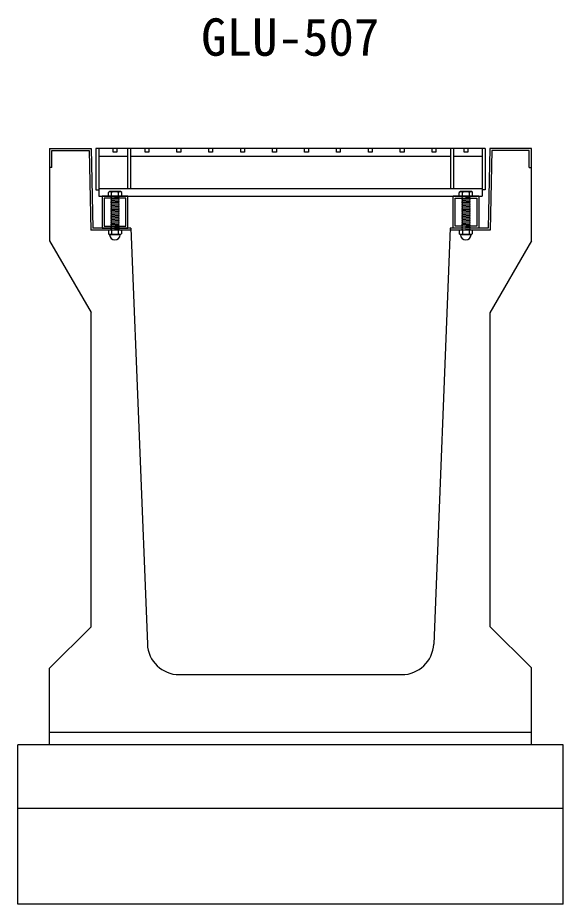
# Model space of a CAD drawing. Units: millimetres, scale not verified. Extents: x -25200 to 25200, y -8910 to 8910.
# Drawn here: x -6401 to -5546, y -1588 to -198 of the extents above; entities that cross this region are included whole.
import ezdxf
from ezdxf.enums import TextEntityAlignment as Align

# ---------------------------------------------------------------- set-up
doc = ezdxf.new("R2010")
doc.units = ezdxf.units.MM
doc.header["$LTSCALE"] = 30
doc.linetypes.add('DOTTED', pattern=[1.75, 0.25, -1.5])
for name, color, linetype, lineweight in [('0-2_HATCH', 6, 'Continuous', 25), ('0-5_OUTLINE', 3, 'Continuous', 25), ('0-7_TXT', 7, 'Continuous', 25)]:
    doc.layers.add(name, color=color, linetype=linetype, lineweight=lineweight)
doc.styles.add('ＭＳ ゴシック', font='')
doc.styles.get('ＭＳ ゴシック').set_extended_font_data('MS Gothic')

msp = doc.modelspace()

# ---------------------------------------------------------------- linework, layer by layer
at = {"layer": '0-2_HATCH'}
for p, q in [((-5668.43, -402.8), (-6278.43, -402.8)), ((-6273.93, -402.8), (-6273.93, -477.8)), ((-6228.93, -402.8), (-6228.93, -465.8)), ((-6224.43, -402.8), (-6224.43, -465.8)), ((-5722.43, -402.8), (-5722.43, -465.8)), ((-5717.93, -402.8), (-5717.93, -465.8)), ((-5672.93, -402.8), (-5672.93, -477.8)), ((-6289.06, -406), (-6286.56, -531)), ((-6273.93, -414.8), (-6228.93, -414.8)), ((-6224.43, -414.8), (-5722.43, -414.8)), ((-5717.93, -414.8), (-5672.93, -414.8)), ((-5657.79, -406), (-5660.29, -531)), ((-5599.13, -406), (-5657.79, -406)), ((-5599.13, -432.8), (-5599.13, -406)), ((-6347.73, -432.8), (-6350.93, -432.8)), ((-5599.13, -432.8), (-5595.93, -432.8)), ((-6273.93, -465.8), (-5672.93, -465.8)), ((-6256.93, -470.3), (-6258.93, -471.8)), ((-6258.93, -477.8), (-6258.93, -471.8)), ((-6258.6, -471.52), (-6256.93, -470.3)), ((-6239.93, -470.3), (-6256.93, -470.3)), ((-6253.93, -477.8), (-6253.93, -471.8)), ((-6242.93, -477.8), (-6242.93, -471.8)), ((-6238.25, -471.52), (-6239.93, -470.3)), ((-6237.93, -477.8), (-6237.93, -471.8)), ((-5706.93, -470.3), (-5708.93, -471.8)), ((-5708.93, -477.8), (-5708.93, -471.8)), ((-5708.6, -471.52), (-5706.93, -470.3)), ((-5689.93, -470.3), (-5706.93, -470.3)), ((-5703.93, -477.8), (-5703.93, -471.8)), ((-5692.93, -477.8), (-5692.93, -471.8)), ((-5688.25, -471.52), (-5689.93, -470.3)), ((-5687.93, -477.8), (-5687.93, -471.8)), ((-6273.93, -477.8), (-5672.93, -477.8)), ((-6228.43, -477.8), (-6268.43, -477.8)), ((-6237.93, -477.8), (-6258.93, -477.8)), ((-6254.93, -477.8), (-6241.93, -477.8)), ((-6254.93, -478.8), (-6253.93, -477.8)), ((-6253.93, -479.8), (-6254.93, -478.8)), ((-6254.93, -480.8), (-6253.93, -479.8)), ((-6253.93, -481.8), (-6254.93, -480.8)), ((-6254.93, -482.8), (-6253.93, -481.8)), ((-6241.93, -481.8), (-6254.93, -482.8)), ((-6253.93, -483.8), (-6254.93, -482.8)), ((-6254.93, -484.8), (-6253.93, -483.8)), ((-6241.93, -483.8), (-6254.93, -484.8)), ((-6253.93, -485.8), (-6254.93, -484.8)), ((-6254.93, -486.8), (-6253.93, -485.8)), ((-6241.93, -485.8), (-6254.93, -486.8)), ((-6242.93, -478.8), (-6241.93, -477.8)), ((-6241.93, -479.8), (-6242.93, -478.8)), ((-6242.93, -482.8), (-6241.93, -481.8)), ((-6241.93, -483.8), (-6242.93, -482.8)), ((-6242.93, -484.8), (-6241.93, -483.8)), ((-6241.93, -485.8), (-6242.93, -484.8)), ((-6242.93, -486.8), (-6241.93, -485.8)), ((-5678.43, -477.8), (-5718.43, -477.8)), ((-5687.93, -477.8), (-5708.93, -477.8)), ((-5704.93, -477.8), (-5691.93, -477.8)), ((-5704.93, -478.8), (-5703.93, -477.8)), ((-5703.93, -479.8), (-5704.93, -478.8)), ((-5704.93, -480.8), (-5703.93, -479.8)), ((-5703.93, -481.8), (-5704.93, -480.8)), ((-5704.93, -482.8), (-5703.93, -481.8)), ((-5691.93, -481.8), (-5704.93, -482.8)), ((-5703.93, -483.8), (-5704.93, -482.8)), ((-5704.93, -484.8), (-5703.93, -483.8)), ((-5691.93, -483.8), (-5704.93, -484.8)), ((-5703.93, -485.8), (-5704.93, -484.8)), ((-5704.93, -486.8), (-5703.93, -485.8)), ((-5691.93, -485.8), (-5704.93, -486.8)), ((-5692.93, -478.8), (-5691.93, -477.8)), ((-5691.93, -479.8), (-5692.93, -478.8)), ((-5692.93, -482.8), (-5691.93, -481.8)), ((-5691.93, -483.8), (-5692.93, -482.8)), ((-5692.93, -484.8), (-5691.93, -483.8)), ((-5691.93, -485.8), (-5692.93, -484.8)), ((-5692.93, -486.8), (-5691.93, -485.8)), ((-6253.93, -487.8), (-6254.93, -486.8)), ((-6254.93, -488.8), (-6253.93, -487.8)), ((-6241.93, -487.8), (-6254.93, -488.8)), ((-6253.93, -489.8), (-6254.93, -488.8)), ((-6241.93, -489.8), (-6254.93, -490.8)), ((-6254.93, -490.8), (-6253.93, -489.8)), ((-6241.93, -491.8), (-6254.93, -492.8)), ((-6253.93, -493.8), (-6254.93, -492.8)), ((-6241.93, -493.8), (-6254.93, -494.8)), ((-6254.93, -494.8), (-6253.93, -493.8)), ((-6253.93, -495.8), (-6254.93, -494.8)), ((-6241.93, -495.8), (-6254.93, -496.8)), ((-6254.93, -496.8), (-6253.93, -495.8)), ((-6253.93, -497.8), (-6254.93, -496.8)), ((-6241.93, -497.8), (-6254.93, -498.8)), ((-6254.93, -498.8), (-6253.93, -497.8)), ((-6253.93, -499.8), (-6254.93, -498.8)), ((-6241.93, -499.8), (-6254.93, -500.8)), ((-6254.93, -500.8), (-6253.93, -499.8)), ((-6241.93, -487.8), (-6242.93, -486.8)), ((-6242.93, -490.8), (-6241.93, -489.8)), ((-6241.93, -491.8), (-6242.93, -490.8)), ((-6242.93, -492.8), (-6241.93, -491.8)), ((-6241.93, -493.8), (-6242.93, -492.8)), ((-6242.93, -494.8), (-6241.93, -493.8)), ((-6242.93, -494.8), (-6241.93, -495.8)), ((-6242.93, -496.8), (-6241.93, -495.8)), ((-6242.93, -496.8), (-6241.93, -497.8)), ((-6242.93, -498.8), (-6241.93, -497.8)), ((-6242.93, -498.8), (-6241.93, -499.8)), ((-6242.93, -500.8), (-6241.93, -499.8)), ((-5703.93, -487.8), (-5704.93, -486.8)), ((-5704.93, -488.8), (-5703.93, -487.8)), ((-5691.93, -487.8), (-5704.93, -488.8)), ((-5703.93, -489.8), (-5704.93, -488.8)), ((-5691.93, -489.8), (-5704.93, -490.8)), ((-5704.93, -490.8), (-5703.93, -489.8)), ((-5691.93, -491.8), (-5704.93, -492.8)), ((-5703.93, -493.8), (-5704.93, -492.8)), ((-5691.93, -493.8), (-5704.93, -494.8)), ((-5704.93, -494.8), (-5703.93, -493.8)), ((-5703.93, -495.8), (-5704.93, -494.8)), ((-5691.93, -495.8), (-5704.93, -496.8)), ((-5704.93, -496.8), (-5703.93, -495.8)), ((-5703.93, -497.8), (-5704.93, -496.8)), ((-5691.93, -497.8), (-5704.93, -498.8)), ((-5704.93, -498.8), (-5703.93, -497.8)), ((-5703.93, -499.8), (-5704.93, -498.8)), ((-5691.93, -499.8), (-5704.93, -500.8)), ((-5704.93, -500.8), (-5703.93, -499.8)), ((-5691.93, -487.8), (-5692.93, -486.8)), ((-5692.93, -490.8), (-5691.93, -489.8)), ((-5691.93, -491.8), (-5692.93, -490.8)), ((-5692.93, -492.8), (-5691.93, -491.8)), ((-5691.93, -493.8), (-5692.93, -492.8)), ((-5692.93, -494.8), (-5691.93, -493.8)), ((-5692.93, -494.8), (-5691.93, -495.8)), ((-5692.93, -496.8), (-5691.93, -495.8)), ((-5692.93, -496.8), (-5691.93, -497.8)), ((-5692.93, -498.8), (-5691.93, -497.8)), ((-5692.93, -498.8), (-5691.93, -499.8)), ((-5692.93, -500.8), (-5691.93, -499.8)), ((-6253.93, -501.8), (-6254.93, -500.8)), ((-6241.93, -501.8), (-6254.93, -502.8)), ((-6254.93, -502.8), (-6253.93, -501.8)), ((-6253.93, -503.8), (-6254.93, -502.8)), ((-6241.93, -503.8), (-6254.93, -504.8)), ((-6254.93, -504.8), (-6253.93, -503.8)), ((-6253.93, -505.8), (-6254.93, -504.8)), ((-6241.93, -505.8), (-6254.93, -506.8)), ((-6254.93, -506.8), (-6253.93, -505.8)), ((-6253.93, -507.8), (-6254.93, -506.8)), ((-6241.93, -507.8), (-6254.93, -508.8)), ((-6254.93, -508.8), (-6253.93, -507.8)), ((-6253.93, -509.8), (-6254.93, -508.8)), ((-6241.93, -509.8), (-6254.93, -510.8)), ((-6254.93, -510.8), (-6253.93, -509.8)), ((-6253.93, -511.8), (-6254.93, -510.8)), ((-6241.93, -511.8), (-6254.93, -512.8)), ((-6254.93, -512.8), (-6253.93, -511.8)), ((-6253.93, -513.8), (-6254.93, -512.8)), ((-6241.93, -513.8), (-6254.93, -514.8)), ((-6254.93, -514.8), (-6253.93, -513.8)), ((-6242.93, -500.8), (-6241.93, -501.8)), ((-6242.93, -502.8), (-6241.93, -501.8)), ((-6242.93, -502.8), (-6241.93, -503.8)), ((-6242.93, -504.8), (-6241.93, -503.8)), ((-6242.93, -504.8), (-6241.93, -505.8)), ((-6242.93, -506.8), (-6241.93, -505.8)), ((-6242.93, -506.8), (-6241.93, -507.8)), ((-6242.93, -508.8), (-6241.93, -507.8)), ((-6242.93, -508.8), (-6241.93, -509.8)), ((-6242.93, -510.8), (-6241.93, -509.8)), ((-6242.93, -510.8), (-6241.93, -511.8)), ((-6242.93, -512.8), (-6241.93, -511.8)), ((-6242.93, -512.8), (-6241.93, -513.8)), ((-6242.93, -514.8), (-6241.93, -513.8)), ((-5703.93, -501.8), (-5704.93, -500.8)), ((-5691.93, -501.8), (-5704.93, -502.8)), ((-5704.93, -502.8), (-5703.93, -501.8)), ((-5703.93, -503.8), (-5704.93, -502.8)), ((-5691.93, -503.8), (-5704.93, -504.8)), ((-5704.93, -504.8), (-5703.93, -503.8)), ((-5703.93, -505.8), (-5704.93, -504.8)), ((-5691.93, -505.8), (-5704.93, -506.8)), ((-5704.93, -506.8), (-5703.93, -505.8)), ((-5703.93, -507.8), (-5704.93, -506.8)), ((-5691.93, -507.8), (-5704.93, -508.8)), ((-5704.93, -508.8), (-5703.93, -507.8)), ((-5703.93, -509.8), (-5704.93, -508.8)), ((-5691.93, -509.8), (-5704.93, -510.8)), ((-5704.93, -510.8), (-5703.93, -509.8)), ((-5703.93, -511.8), (-5704.93, -510.8)), ((-5691.93, -511.8), (-5704.93, -512.8)), ((-5704.93, -512.8), (-5703.93, -511.8)), ((-5703.93, -513.8), (-5704.93, -512.8)), ((-5691.93, -513.8), (-5704.93, -514.8)), ((-5704.93, -514.8), (-5703.93, -513.8)), ((-5692.93, -500.8), (-5691.93, -501.8)), ((-5692.93, -502.8), (-5691.93, -501.8)), ((-5692.93, -502.8), (-5691.93, -503.8)), ((-5692.93, -504.8), (-5691.93, -503.8)), ((-5692.93, -504.8), (-5691.93, -505.8)), ((-5692.93, -506.8), (-5691.93, -505.8)), ((-5692.93, -506.8), (-5691.93, -507.8)), ((-5692.93, -508.8), (-5691.93, -507.8)), ((-5692.93, -508.8), (-5691.93, -509.8)), ((-5692.93, -510.8), (-5691.93, -509.8)), ((-5692.93, -510.8), (-5691.93, -511.8)), ((-5692.93, -512.8), (-5691.93, -511.8)), ((-5692.93, -512.8), (-5691.93, -513.8)), ((-5692.93, -514.8), (-5691.93, -513.8)), ((-6253.93, -515.8), (-6254.93, -514.8)), ((-6241.93, -515.8), (-6254.93, -516.8)), ((-6254.93, -516.8), (-6253.93, -515.8)), ((-6253.93, -517.8), (-6254.93, -516.8)), ((-6241.93, -517.8), (-6254.93, -518.8)), ((-6254.93, -518.8), (-6253.93, -517.8)), ((-6253.93, -519.8), (-6254.93, -518.8)), ((-6241.93, -519.8), (-6254.93, -520.8)), ((-6254.93, -520.8), (-6253.93, -519.8)), ((-6253.93, -521.79), (-6254.93, -520.8)), ((-6241.93, -521.8), (-6254.93, -522.8)), ((-6254.93, -522.8), (-6253.93, -521.8)), ((-6253.93, -523.79), (-6254.93, -522.79)), ((-6241.93, -523.8), (-6254.93, -524.8)), ((-6254.93, -524.8), (-6253.93, -523.8)), ((-6253.93, -525.79), (-6254.93, -524.79)), ((-6253.93, -527.8), (-6254.93, -526.8)), ((-6254.93, -528.8), (-6253.93, -527.8)), ((-6254.92, -526.8), (-6253.92, -525.8)), ((-6242.93, -514.8), (-6241.93, -515.8)), ((-6242.93, -516.8), (-6241.93, -515.8)), ((-6242.93, -516.8), (-6241.93, -517.8)), ((-6242.93, -518.8), (-6241.93, -517.8)), ((-6242.93, -518.8), (-6241.93, -519.8)), ((-6242.93, -520.8), (-6241.93, -519.8)), ((-6242.93, -520.8), (-6241.93, -521.8)), ((-6242.93, -522.8), (-6241.93, -521.79)), ((-6242.93, -522.8), (-6241.93, -523.8)), ((-6242.93, -524.79), (-6241.93, -523.79)), ((-6242.93, -524.79), (-6241.93, -525.8)), ((-6242.93, -526.8), (-6241.93, -525.8)), ((-6242.93, -528.79), (-6241.93, -527.79)), ((-6242.92, -526.8), (-6241.92, -527.8)), ((-5703.93, -515.8), (-5704.93, -514.8)), ((-5691.93, -515.8), (-5704.93, -516.8)), ((-5704.93, -516.8), (-5703.93, -515.8)), ((-5703.93, -517.8), (-5704.93, -516.8)), ((-5691.93, -517.8), (-5704.93, -518.8)), ((-5704.93, -518.8), (-5703.93, -517.8)), ((-5703.93, -519.8), (-5704.93, -518.8)), ((-5691.93, -519.8), (-5704.93, -520.8)), ((-5704.93, -520.8), (-5703.93, -519.8)), ((-5703.93, -521.79), (-5704.93, -520.8)), ((-5691.93, -521.8), (-5704.93, -522.8)), ((-5704.93, -522.8), (-5703.93, -521.8)), ((-5703.93, -523.79), (-5704.93, -522.79)), ((-5691.93, -523.8), (-5704.93, -524.8)), ((-5704.93, -524.8), (-5703.93, -523.8)), ((-5703.93, -525.79), (-5704.93, -524.79)), ((-5703.93, -527.8), (-5704.93, -526.8)), ((-5704.93, -528.8), (-5703.93, -527.8)), ((-5704.92, -526.8), (-5703.92, -525.8)), ((-5692.93, -514.8), (-5691.93, -515.8)), ((-5692.93, -516.8), (-5691.93, -515.8)), ((-5692.93, -516.8), (-5691.93, -517.8)), ((-5692.93, -518.8), (-5691.93, -517.8)), ((-5692.93, -518.8), (-5691.93, -519.8)), ((-5692.93, -520.8), (-5691.93, -519.8)), ((-5692.93, -520.8), (-5691.93, -521.8)), ((-5692.93, -522.8), (-5691.93, -521.79)), ((-5692.93, -522.8), (-5691.93, -523.8)), ((-5692.93, -524.79), (-5691.93, -523.79)), ((-5692.93, -524.79), (-5691.93, -525.8)), ((-5692.93, -526.8), (-5691.93, -525.8)), ((-5692.93, -528.79), (-5691.93, -527.79)), ((-5692.92, -526.8), (-5691.92, -527.8)), ((-6223.3, -531), (-6286.56, -531)), ((-6258.07, -531), (-6258.93, -531.65)), ((-6258.93, -531.65), (-6258.93, -536.83)), ((-6257.24, -537.8), (-6258.93, -536.83)), ((-6239.38, -531), (-6258.07, -531)), ((-6257.24, -538.13), (-6257.24, -537.8)), ((-6240.21, -537.8), (-6257.24, -537.8)), ((-6240.21, -538.13), (-6257.24, -538.13)), ((-6253.93, -529.79), (-6254.93, -528.79)), ((-6254.72, -531), (-6254.93, -530.8)), ((-6254.92, -530.8), (-6253.92, -529.8)), ((-6253.83, -531.65), (-6253.83, -536.83)), ((-6243.62, -531.65), (-6243.62, -536.83)), ((-6242.93, -528.79), (-6241.93, -529.8)), ((-6242.93, -530.8), (-6241.93, -529.8)), ((-6242.92, -530.8), (-6242.72, -531)), ((-6240.21, -537.8), (-6238.52, -536.83)), ((-6240.21, -538.13), (-6240.21, -537.8)), ((-6239.38, -531), (-6238.52, -531.65)), ((-6238.52, -531.65), (-6238.52, -536.83)), ((-5660.29, -531), (-5723.43, -531)), ((-5708.07, -531), (-5708.93, -531.65)), ((-5708.93, -531.65), (-5708.93, -536.83)), ((-5707.24, -537.8), (-5708.93, -536.83)), ((-5689.38, -531), (-5708.07, -531)), ((-5707.24, -538.13), (-5707.24, -537.8)), ((-5690.21, -537.8), (-5707.24, -537.8)), ((-5690.21, -538.13), (-5707.24, -538.13)), ((-5703.93, -529.79), (-5704.93, -528.79)), ((-5704.72, -531), (-5704.93, -530.8)), ((-5704.92, -530.8), (-5703.92, -529.8)), ((-5703.83, -531.65), (-5703.83, -536.83)), ((-5693.62, -531.65), (-5693.62, -536.83)), ((-5692.93, -528.79), (-5691.93, -529.8)), ((-5692.93, -530.8), (-5691.93, -529.8)), ((-5692.92, -530.8), (-5692.72, -531)), ((-5690.21, -537.8), (-5688.52, -536.83)), ((-5690.21, -538.13), (-5690.21, -537.8)), ((-5689.38, -531), (-5688.52, -531.65)), ((-5688.52, -531.65), (-5688.52, -536.83))]:
    msp.add_line(p, q, dxfattribs=at)
at = {"layer": '0-2_HATCH', "linetype": 'DOTTED'}
for p, q in [((-6241.93, -477.8), (-6254.93, -478.8)), ((-6241.93, -479.8), (-6254.93, -480.8)), ((-5691.93, -477.8), (-5704.93, -478.8)), ((-5691.93, -479.8), (-5704.93, -480.8)), ((-6241.93, -527.8), (-6254.93, -528.8)), ((-6241.92, -525.8), (-6254.92, -526.8)), ((-5691.93, -527.8), (-5704.93, -528.8)), ((-5691.92, -525.8), (-5704.92, -526.8)), ((-6241.92, -529.8), (-6254.92, -530.8)), ((-5691.92, -529.8), (-5704.92, -530.8))]:
    msp.add_line(p, q, dxfattribs=at)
at = {"layer": '0-2_HATCH'}
for points in [[(-6278.43, -402.8), (-6278.43, -467.8), (-6273.93, -467.8)], [(-6245.43, -402.8), (-6245.43, -408.8), (-6251.43, -408.8), (-6251.43, -402.8)], [(-6195.43, -402.8), (-6195.43, -408.8), (-6201.43, -408.8), (-6201.43, -402.8)], [(-6145.43, -402.8), (-6145.43, -408.8), (-6151.43, -408.8), (-6151.43, -402.8)], [(-6095.43, -402.8), (-6095.43, -408.8), (-6101.43, -408.8), (-6101.43, -402.8)], [(-6045.43, -402.8), (-6045.43, -408.8), (-6051.43, -408.8), (-6051.43, -402.8)], [(-5995.43, -402.8), (-5995.43, -408.8), (-6001.43, -408.8), (-6001.43, -402.8)], [(-5945.43, -402.8), (-5945.43, -408.8), (-5951.43, -408.8), (-5951.43, -402.8)], [(-5895.43, -402.8), (-5895.43, -408.8), (-5901.43, -408.8), (-5901.43, -402.8)], [(-5845.43, -402.8), (-5845.43, -408.8), (-5851.43, -408.8), (-5851.43, -402.8)], [(-5795.43, -402.8), (-5795.43, -408.8), (-5801.43, -408.8), (-5801.43, -402.8)], [(-5745.43, -402.8), (-5745.43, -408.8), (-5751.43, -408.8), (-5751.43, -402.8)], [(-5695.43, -402.8), (-5695.43, -408.8), (-5701.43, -408.8), (-5701.43, -402.8)], [(-5668.43, -402.8), (-5668.43, -467.8), (-5672.93, -467.8)], [(-6347.73, -432.8), (-6347.73, -406), (-6289.06, -406)], [(-6268.43, -477.8), (-6268.43, -527.8), (-6228.43, -527.8), (-6228.43, -477.8)], [(-6241.93, -481.8), (-6242.93, -480.8), (-6241.93, -479.8)], [(-5678.43, -477.8), (-5678.43, -527.8), (-5718.43, -527.8), (-5718.43, -477.8)], [(-5691.93, -481.8), (-5692.93, -480.8), (-5691.93, -479.8)], [(-6254.93, -492.8), (-6253.93, -491.8), (-6254.93, -490.8)], [(-6241.93, -489.8), (-6242.93, -488.8), (-6241.93, -487.8)], [(-5704.93, -492.8), (-5703.93, -491.8), (-5704.93, -490.8)], [(-5691.93, -489.8), (-5692.93, -488.8), (-5691.93, -487.8)]]:
    msp.add_lwpolyline(points, dxfattribs=at)
for points in [[(-6265.23, -481), (-6265.23, -524.6), (-6231.63, -524.6), (-6231.63, -481)], [(-5681.63, -481), (-5681.63, -524.6), (-5715.23, -524.6), (-5715.23, -481)]]:
    msp.add_lwpolyline(points, close=True, dxfattribs=at)
for centre, radius, start, end in [((-6256.43, -474.42), 3.62, 46.39563, 133.60437), ((-6248.43, -486.42), 15.62, 69.39075, 110.60925), ((-6240.43, -474.42), 3.62, 46.39563, 133.60437), ((-5706.43, -474.42), 3.62, 46.39563, 133.60437), ((-5698.43, -486.42), 15.62, 69.39075, 110.60925), ((-5690.43, -474.42), 3.62, 46.39563, 133.60437), ((-6256.38, -536.34), 5.35, 61.49832, 118.50684), ((-6256.38, -532.13), 5.35, 241.49843, 298.50089), ((-6248.72, -538.13), 8.19, 180, 359.99995), ((-6248.72, -551.41), 20.42, 75.52621, 104.47362), ((-6248.72, -517.06), 20.42, 255.52638, 284.47374), ((-6241.07, -536.34), 5.35, 61.49231, 118.50169), ((-6241.07, -532.13), 5.35, 241.49989, 298.5), ((-5706.38, -536.34), 5.35, 61.49832, 118.50684), ((-5706.38, -532.13), 5.35, 241.49843, 298.50089), ((-5698.72, -538.13), 8.19, 180, 359.99995), ((-5698.72, -551.41), 20.42, 75.52621, 104.47362), ((-5698.72, -517.06), 20.42, 255.52638, 284.47374), ((-5691.07, -536.34), 5.35, 61.49231, 118.50169), ((-5691.07, -532.13), 5.35, 241.49989, 298.5)]:
    msp.add_arc(centre, radius, start, end, dxfattribs=at)
at = {"layer": '0-5_OUTLINE'}
for p, q in [((-6350.93, -402.8), (-6350.93, -547.8)), ((-5660.93, -402.8), (-5663.43, -527.8)), ((-5595.93, -402.8), (-5660.93, -402.8)), ((-5595.93, -547.8), (-5595.93, -402.8)), ((-6223.43, -527.8), (-6283.43, -527.8)), ((-6223.43, -527.8), (-6197.81, -1179.76)), ((-5723.43, -527.8), (-5749.04, -1179.76)), ((-5663.43, -527.8), (-5723.43, -527.8)), ((-6350.93, -547.8), (-6285.93, -660.16)), ((-5595.93, -547.8), (-5660.93, -660.38)), ((-5660.93, -660.38), (-5660.93, -1152.08)), ((-5595.93, -1217.08), (-5660.93, -1152.08)), ((-6350.93, -1337.8), (-6350.93, -1217.8)), ((-5595.93, -1337.8), (-5595.93, -1217.08)), ((-6147.85, -1227.8), (-5799, -1227.8)), ((-6350.93, -1317.8), (-5595.93, -1317.8)), ((-5545.93, -1337.8), (-6400.93, -1337.8)), ((-5545.93, -1587.8), (-5545.93, -1337.8)), ((-5545.93, -1437.8), (-6400.93, -1437.8))]:
    msp.add_line(p, q, dxfattribs=at)
for points in [[(-6350.93, -402.8), (-6285.93, -402.8), (-6283.43, -527.8)], [(-6350.93, -1217.8), (-6285.93, -1152.8), (-6285.93, -660.16)], [(-5545.93, -1587.8), (-6400.93, -1587.8), (-6400.93, -1337.8)]]:
    msp.add_lwpolyline(points, dxfattribs=at)
for centre, start, end in [((-6147.85, -1177.8), 182.24975, 270), ((-5799, -1177.8), 270, 357.75025)]:
    msp.add_arc(centre, 50, start, end, dxfattribs=at)

# ---------------------------------------------------------------- texts
at = {"layer": '0-7_TXT', "style": 'ＭＳ ゴシック'}
msp.add_text('GLU-507', height=58.65, dxfattribs=at).set_placement((-6113.43, -275.07), align=Align.BOTTOM_LEFT)

doc.saveas('drawing.dxf')
